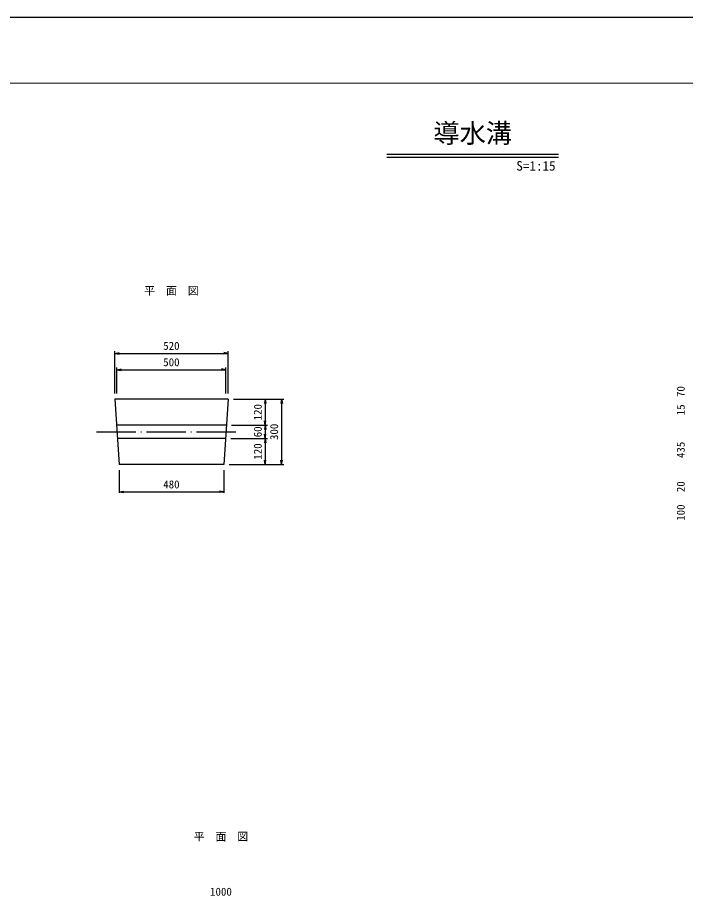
# Model space of a CAD drawing. Units: millimetres, scale not verified. Extents: x -6300 to 6300, y -4455 to 4455.
# Drawn here: x -2086 to 975, y 430 to 4455 of the extents above; entities that cross this region are included whole.
import ezdxf
from ezdxf.enums import TextEntityAlignment as Align

# ---------------------------------------------------------------- set-up
doc = ezdxf.new("R2010")
doc.units = ezdxf.units.MM
doc.header["$LTSCALE"] = 15
doc.linetypes.add('LONG_DASHED_DOTTED', pattern=[15.25, 12, -1.5, 0.25, -1.5])
for name, color, linetype, lineweight in [('0-0_CENTER', 7, 'LONG_DASHED_DOTTED', 25), ('0-1_DIM', 7, 'Continuous', 25), ('0-2_Defpoints', 5, 'Continuous', 25), ('0-6_OUTLINE', 3, 'Continuous', 25), ('0-8_TXT', 7, 'Continuous', 25), ('0-9_WAKU', 3, 'Continuous', 13)]:
    doc.layers.add(name, color=color, linetype=linetype, lineweight=lineweight)
doc.styles.add('ＭＳ ゴシック', font='')
doc.styles.get('ＭＳ ゴシック').set_extended_font_data('MS Gothic')

msp = doc.modelspace()

# ---------------------------------------------------------------- linework, layer by layer
at = {"layer": '0-0_CENTER'}
msp.add_line((-1723.6, 2557.61), (-1072.47, 2557.61), dxfattribs=at)
at = {"layer": '0-1_DIM'}
for p, q in [((-1640.77, 2732.61), (-1640.77, 2927.11)), ((-1640.77, 2917.11), (-1620.77, 2920.44)), ((-1640.77, 2917.11), (-1620.77, 2913.78)), ((-1120.77, 2917.11), (-1140.77, 2920.44)), ((-1120.77, 2732.61), (-1120.77, 2927.11)), ((-1630.77, 2732.61), (-1630.77, 2852.11)), ((-1630.77, 2842.11), (-1610.77, 2845.44)), ((-1630.77, 2842.11), (-1610.77, 2838.78)), ((-1630.77, 2842.11), (-1130.77, 2842.11)), ((-1130.77, 2842.11), (-1150.77, 2845.44)), ((-1130.77, 2842.11), (-1150.77, 2838.78)), ((-1130.77, 2732.61), (-1130.77, 2852.11)), ((-1095.77, 2707.61), (-865.77, 2707.61)), ((-950.77, 2707.61), (-954.1, 2687.61)), ((-950.77, 2707.61), (-947.43, 2687.61)), ((-875.77, 2707.61), (-879.1, 2687.61)), ((-875.77, 2707.61), (-872.43, 2687.61)), ((-875.77, 2707.61), (-875.77, 2407.61)), ((-1105.77, 2587.61), (-940.77, 2587.61)), ((-950.77, 2587.61), (-954.1, 2607.61)), ((-950.77, 2587.61), (-954.1, 2567.61)), ((-950.77, 2587.61), (-947.43, 2567.61)), ((-950.77, 2587.61), (-950.77, 2527.61)), ((-950.77, 2527.61), (-954.1, 2547.61)), ((-950.77, 2527.61), (-947.43, 2547.61)), ((-1107.77, 2527.61), (-940.77, 2527.61)), ((-950.77, 2527.61), (-954.1, 2507.61)), ((-950.77, 2527.61), (-947.43, 2507.61)), ((-950.77, 2527.61), (-950.77, 2407.61)), ((-950.77, 2407.61), (-954.1, 2427.61)), ((-950.77, 2407.61), (-947.43, 2427.61)), ((-875.77, 2407.61), (-879.1, 2427.61)), ((-875.77, 2407.61), (-872.43, 2427.61)), ((-1620.77, 2382.61), (-1620.77, 2277.61)), ((-1140.77, 2382.61), (-1140.77, 2277.61)), ((-1115.77, 2407.61), (-865.77, 2407.61)), ((-1620.77, 2282.61), (-1600.77, 2285.94)), ((-1620.77, 2282.61), (-1600.77, 2279.28)), ((-1620.77, 2282.61), (-1140.77, 2282.61)), ((-1140.77, 2282.61), (-1160.77, 2285.94)), ((-1140.77, 2282.61), (-1160.77, 2279.28))]:
    msp.add_line(p, q, dxfattribs=at)
for points in [[(-1640.77, 2917.11), (-1120.77, 2917.11), (-1140.77, 2913.78)], [(-950.77, 2707.61), (-950.77, 2587.61), (-947.43, 2607.61)]]:
    msp.add_lwpolyline(points, dxfattribs=at)
at = {"layer": '0-2_Defpoints'}
msp.add_lwpolyline([(-6300, -4455), (6300, -4455), (6300, 4455), (-6300, 4455)], close=True, dxfattribs=at)
at = {"layer": '0-6_OUTLINE'}
for p, q in [((-1640.77, 2707.61), (-1620.77, 2407.61)), ((-1120.77, 2707.61), (-1640.77, 2707.61)), ((-1128.82, 2587.61), (-1632.72, 2587.61)), ((-1132.72, 2527.61), (-1628.82, 2527.61))]:
    msp.add_line(p, q, dxfattribs=at)
msp.add_lwpolyline([(-1120.77, 2707.61), (-1140.77, 2407.61), (-1620.77, 2407.61)], dxfattribs=at)
at = {"layer": '0-8_TXT'}
for p, q in [((-393.06, 3830), (393.06, 3830)), ((-393.06, 3815.6), (393.06, 3815.6))]:
    msp.add_line(p, q, dxfattribs=at)
at = {"layer": '0-9_WAKU'}
msp.add_lwpolyline([(-6000, -4155), (6000, -4155), (6000, 4155), (-6000, 4155)], close=True, dxfattribs=at)

# ---------------------------------------------------------------- texts
at = {"layer": '0-1_DIM', "style": 'ＭＳ ゴシック'}
for s, p in [('520', (-1418.27, 2922.11)), ('500', (-1418.27, 2847.11)), ('480', (-1418.27, 2287.61)), ('1000', (-1203.68, 422.02))]:
    msp.add_text(s, height=36.66, dxfattribs=at).set_placement(p, align=Align.BOTTOM_LEFT)
for s, p in [('70', (982.44, 2717.1)), ('120', (-955.77, 2610.11)), ('15', (982.44, 2633.66)), ('60', (-955.77, 2532.61)), ('300', (-880.77, 2520.11)), ('120', (-955.77, 2430.11)), ('435', (982.44, 2437.6)), ('20', (982.44, 2281.32)), ('100', (982.44, 2150.1))]:
    msp.add_text(s, height=36.66, rotation=90, dxfattribs=at).set_placement(p, align=Align.BOTTOM_LEFT)
at = {"layer": '0-8_TXT', "style": 'ＭＳ ゴシック'}
for s, height, p in [('導水溝', 87.98, (-180, 3855)), ('S', 43.99, (199.7, 3740.48)), ('=', 43.99, (229.7, 3740.48)), ('1', 43.99, (259.7, 3740.48)), (':', 43.99, (289.7, 3740.48)), ('1', 43.99, (319.7, 3740.48)), ('5', 43.99, (349.7, 3740.48)), ('平\u3000面\u3000図', 36.66, (-1505.77, 3174.47)), ('平\u3000面\u3000図', 36.66, (-1278.68, 674.38))]:
    msp.add_text(s, height=height, dxfattribs=at).set_placement(p, align=Align.BOTTOM_LEFT)

doc.saveas('drawing.dxf')
